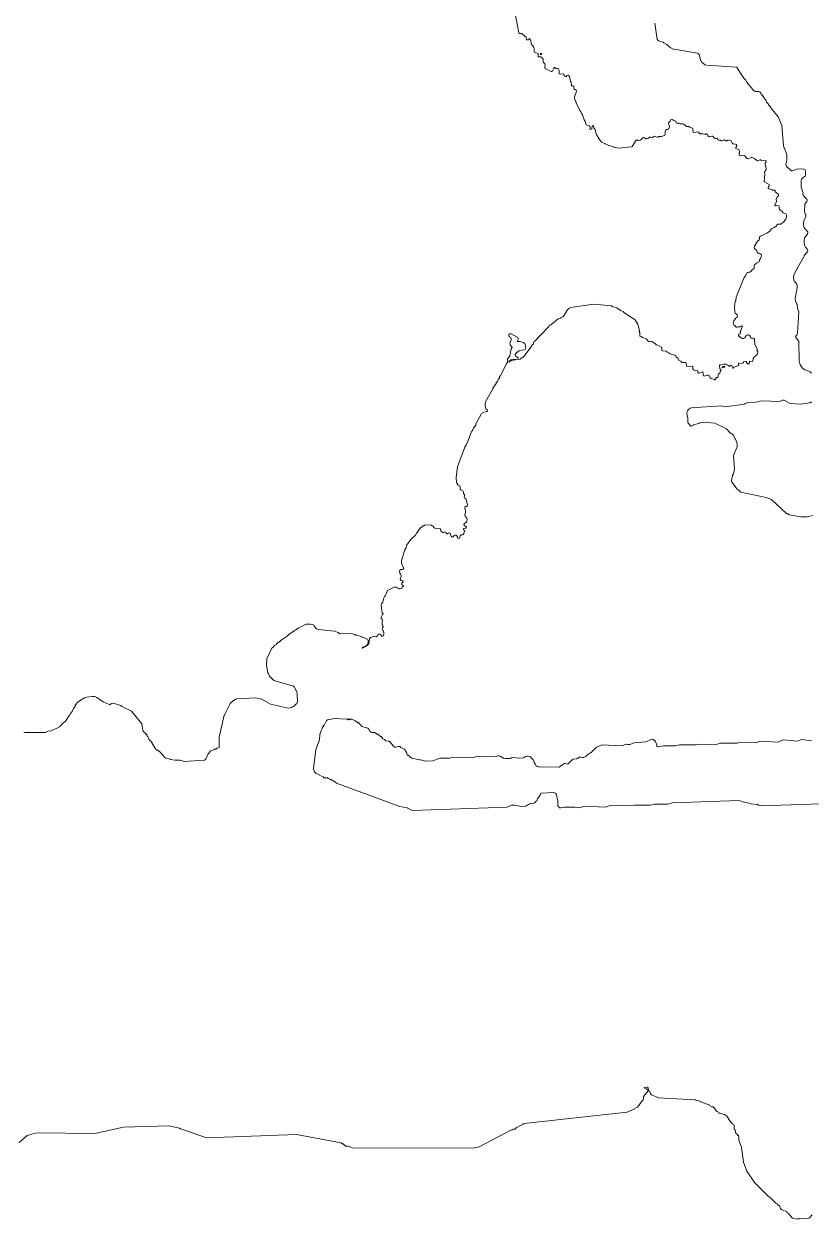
# Model space of a CAD drawing. Header units: inches. Extents: x -230 to 1081, y -574 to 1166.
# Drawn here: x 646.8 to 848.2, y -18.8 to 286.9 of the extents above; entities that cross this region are included whole.
import ezdxf

# ---------------------------------------------------------------- set-up
doc = ezdxf.new("R2010")
doc.units = ezdxf.units.IN
doc.header["$MEASUREMENT"] = 0
doc.layers.add('Layer 1', color=7, linetype='Continuous')

# ---------------------------------------------------------------- blocks, each defined once
blk = doc.blocks.new('block 2')
at = {"layer": 'Layer 1', "lineweight": 0}
for points in [[(645.58, 0.85), (647.7, 2.65), (650.03, 3.29), (664.96, 3.08), (672.27, 4.77), (683.91, 5.09), (686.67, 4.45), (686.68, 4.43), (686.7, 4.4), (686.72, 4.37), (686.77, 4.35), (686.98, 4.35), (693.55, 2.02), (716.52, 2.86), (727.96, 0.75), (728.17, 0.53), (728.28, 0.5), (728.49, 0.47), (728.59, 0.43), (729.12, -0.1), (729.76, -0.1), (730.92, -0.53), (761.95, -0.63), (762.16, -0.53), (763.32, -0.31), (771.58, 4.03), (771.63, 4.04), (771.75, 4.02), (771.79, 4.03), (771.82, 4.07), (771.87, 4.2), (771.9, 4.24), (772.04, 4.25), (772.37, 4.2), (772.54, 4.24), (772.62, 4.32), (772.76, 4.56), (772.85, 4.66), (774.55, 5.51), (774.76, 5.72), (801.12, 8.58), (802.92, 9.32), (802.95, 9.36), (803, 9.49), (803.03, 9.53), (803.77, 9.85), (804.95, 11.46), (805.18, 11.66), (805.25, 11.76), (805.33, 12), (805.32, 12.4), (805.36, 12.6), (806.52, 14), (806.73, 14.07), (806.95, 13.88), (806.99, 13.77), (807.01, 13.55), (807.05, 13.45), (807.32, 13.1), (807.56, 12.92), (808.8, 12.38), (808.82, 12.35), (808.83, 12.31), (808.85, 12.29), (809.08, 12.21), (818.59, 11.76), (818.75, 11.58), (818.8, 11.55), (819.55, 11.44), (819.57, 11.42), (819.58, 11.39), (819.6, 11.36), (820.23, 11.12), (820.39, 11.02), (822.09, 10.49), (822.24, 10.32), (822.83, 9.96), (822.94, 9.92), (823.16, 9.9), (823.25, 9.85), (824.1, 8.79), (824.52, 8.58), (824.55, 8.54), (824.6, 8.42), (824.63, 8.37), (824.7, 8.33), (826.06, 7.99), (826.32, 7.84), (826.58, 7.61), (826.69, 7.46), (826.85, 7.31), (827.38, 6.36), (828.05, 5.58), (828.49, 5.36), (828.55, 5.02), (828.55, 4.24), (828.76, 4.03), (828.82, 3.53), (828.86, 3.39), (828.98, 3.23), (829.39, 2.86), (829.4, 2.82), (829.39, 2.7), (829.39, 2.65), (829.43, 2.62), (829.56, 2.58), (829.61, 2.55), (829.69, 2.27), (829.71, 1.38), (830.41, -0.41), (830.89, -4.2), (831.8, -6.53), (833.74, -9.44), (837.3, -12.99), (837.55, -13.12), (837.61, -13.14), (837.62, -13.17), (837.63, -13.2), (839.17, -14.73), (839.5, -14.88), (839.77, -15.24), (839.85, -15.28), (840.02, -15.3), (840.09, -15.35), (840.13, -15.42), (840.19, -15.67), (840.4, -16.04), (840.66, -16.31), (840.97, -16.5), (841.87, -16.81), (842, -16.95), (842.1, -17.15), (842.13, -17.17), (842.31, -17.25), (843.37, -18.42), (843.43, -18.43), (843.45, -18.46), (843.45, -18.49), (843.48, -18.52), (843.72, -18.64), (844.48, -18.77), (844.85, -18.74), (844.89, -18.72), (844.96, -18.64), (844.96, -18.63), (845.06, -18.64), (845.21, -18.72), (845.28, -18.74), (847.29, -18.63), (847.55, -18.55), (847.76, -18.44), (848.03, -18.21), (848.06, -18.16), (848.1, -18.05), (848.13, -18), (848.49, -17.67)], [(858.27, 87.7), (835.53, 86.93), (834.79, 87.14), (834.58, 87.14), (834.54, 87.17), (834.48, 87.24), (834.48, 87.25), (832.83, 87.42), (831.95, 87.73), (831.41, 87.78), (829.71, 88.31), (812.77, 87.67), (811.5, 87.36), (808.11, 87.36), (807.05, 87.14), (802.92, 87.14), (801.86, 86.93), (796.78, 87.04), (795.62, 86.62), (790.22, 86.83), (788.95, 86.4), (787.78, 86.62), (785.03, 86.62), (784.15, 86.38), (783.88, 86.42), (783.55, 86.72), (783.41, 86.93), (783.38, 87.11), (783.45, 88.09), (782.98, 89.97), (782.91, 90.11), (782.35, 90.31), (779.15, 90.13), (779, 90.06), (778.89, 89.69), (778.25, 88.73), (778.04, 88.2), (778.01, 88.18), (777.83, 88.1), (777.46, 87.67), (777.3, 87.57), (776.24, 87.46), (776.03, 87.25), (775.78, 87.17), (775.23, 86.87), (775.08, 86.83), (774.14, 86.8), (772.38, 87.14), (771.58, 87.14), (770.42, 86.62), (746.17, 85.77), (744.95, 86.31), (744.93, 86.35), (744.92, 86.38), (744.9, 86.4), (742.99, 86.72), (726.79, 92.76), (726.27, 93.18), (726.19, 93.21), (726.03, 93.25), (725.95, 93.29), (725.89, 93.35), (725.8, 93.54), (725.74, 93.6), (725.64, 93.62), (725.31, 93.6), (724.99, 93.82), (724.75, 93.88), (724.68, 93.92), (724.49, 94.09), (724.36, 94.13), (723.72, 94.1), (723.51, 94.13), (723.44, 94.18), (723.46, 94.24), (723.51, 94.29), (723.51, 94.34), (722.56, 94.66), (722.53, 94.7), (722.48, 94.83), (722.45, 94.87), (721.61, 95.19), (721.18, 95.62), (720.98, 96.05), (720.92, 96.49), (721.5, 101.33), (722.45, 103.77), (722.56, 105.25), (723.3, 107.16), (723.34, 107.16), (723.48, 107.15), (723.51, 107.16), (723.51, 107.22), (723.42, 107.32), (723.41, 107.37), (723.62, 107.58), (724.22, 108.74), (724.46, 108.96), (724.69, 109.03), (725.52, 109.06), (726.27, 109.27), (729.44, 109.06), (729.51, 109.08), (729.6, 109.16), (729.65, 109.17), (729.67, 109.13), (729.73, 108.99), (729.76, 108.96), (729.84, 108.97), (729.97, 109.06), (730.07, 109.06), (730.29, 108.96), (730.37, 108.99), (730.45, 109.13), (730.5, 109.17), (730.56, 109.16), (731.58, 108.69), (732.19, 108.21), (732.23, 108.2), (732.36, 108.22), (732.41, 108.21), (733.25, 107.25), (733.49, 107.12), (734.57, 106.91), (734.81, 106.77), (735.05, 106.52), (735.41, 105.93), (735.58, 105.78), (735.82, 105.71), (736.36, 105.72), (736.64, 105.67), (736.96, 105.46), (736.99, 105.42), (737.03, 105.29), (737.07, 105.25), (737.14, 105.24), (737.31, 105.27), (737.38, 105.25), (738.02, 104.62), (738.06, 104.6), (738.18, 104.62), (738.23, 104.62), (738.36, 104.51), (738.65, 104.09), (739.08, 103.87), (739.19, 103.78), (739.32, 103.61), (739.39, 103.56), (740.05, 103.5), (740.24, 103.45), (740.53, 103.22), (741.3, 102.29), (741.72, 101.97), (742.07, 101.93), (742.69, 102.07), (742.99, 102.07), (743.21, 101.86), (743.95, 101.54), (744.18, 101.38), (744.79, 100.38), (744.85, 100.05), (744.9, 99.96), (744.97, 99.91), (745.14, 99.88), (745.22, 99.85), (745.28, 99.78), (745.37, 99.6), (745.43, 99.53), (746.08, 99.16), (748.05, 98.68), (748.29, 98.69), (749.67, 98.37), (751.46, 98.47), (753.26, 99.11), (755.7, 99.11), (756.55, 99.32), (761.63, 99.21), (762.79, 99.64), (767.35, 99.43), (768.09, 99.71), (768.3, 99.74), (768.69, 99.63), (769.54, 99.15), (769.99, 99), (771.16, 99), (771.27, 99.04), (771.58, 99.21), (771.83, 99.27), (773.59, 99.11), (774.65, 99.21), (774.82, 99.28), (775.18, 99.53), (775.54, 99.62), (775.82, 99.6), (776.24, 99.43), (776.29, 99.42), (776.4, 99.43), (776.45, 99.43), (776.48, 99.39), (776.53, 99.26), (776.56, 99.21), (777.09, 98.69), (777.3, 98.37), (777.34, 98.23), (777.37, 97.96), (777.41, 97.84), (777.72, 97.52), (777.88, 97.17), (777.94, 97.1), (778.03, 97.05), (778.36, 96.99), (778.38, 96.97), (778.42, 96.91), (778.46, 96.89), (783.76, 96.78), (784.97, 97.68), (785.13, 97.73), (785.38, 97.72), (785.8, 97.61), (785.98, 97.63), (786.05, 97.67), (787.04, 98.72), (787.36, 98.9), (788.21, 98.98), (788.42, 99.11), (788.46, 99.12), (788.58, 99.1), (788.63, 99.11), (788.95, 99.38), (789.05, 99.43), (789.74, 99.31), (790.01, 99.32), (790.54, 99.53), (790.84, 99.85), (791.98, 100.57), (793.31, 101.95), (794.66, 102.5), (799.75, 102.29), (800.91, 102.71), (801.33, 102.6), (801.85, 102.62), (802.92, 103.03), (805.89, 103.34), (807.34, 103.95), (807.79, 103.87), (808.15, 103.65), (808.38, 103.4), (808.64, 102.71), (808.74, 102.19), (808.85, 102.07), (809.09, 102.04), (810.44, 102.29), (813.41, 102.29), (814.57, 102.5), (818.8, 102.5), (819.86, 102.71), (823.89, 102.6), (825.05, 102.92), (829.29, 102.92), (830.24, 103.24), (834.05, 103.03), (835.22, 103.45), (839.77, 103.24), (840.15, 103.36), (840.74, 103.68), (841.04, 103.77), (844.75, 103.45), (845.8, 103.87), (848.27, 103.59)], [(848.56, 161.16), (847.18, 160.84), (845.59, 160.84), (842.63, 161.37), (842.31, 161.58), (842.2, 161.62), (841.99, 161.64), (841.89, 161.68), (838.24, 165.12), (837.97, 165.29), (837.91, 165.3), (837.89, 165.33), (837.88, 165.37), (837.86, 165.39), (837.12, 165.6), (836.7, 165.81), (830.24, 167.19), (829.66, 167.74), (829.3, 167.92), (827.92, 169.69), (827.8, 170.16), (828.12, 171.32), (828.12, 171.48), (828.12, 171.53), (828.33, 171.74), (828.37, 171.83), (828.63, 173.09), (828.33, 176.51), (829.29, 178.73), (829.29, 179.34), (829.19, 179.89), (828.86, 180.74), (828.83, 180.77), (828.69, 180.82), (828.65, 180.85), (828.33, 181.7), (827.38, 182.44), (826.53, 183.39), (823.57, 184.77), (821.58, 185.01), (819.76, 184.87), (819.72, 184.85), (819.65, 184.77), (818.17, 184.34), (818.15, 184.32), (818.14, 184.29), (818.12, 184.26), (817.64, 184.04), (817.53, 184.03), (817.46, 184.07), (816.76, 184.81), (816.69, 184.98), (816.69, 186.14), (816.52, 186.72), (816.44, 187.46), (816.5, 187.83), (816.65, 188.1), (817.23, 188.63), (817.56, 188.76), (825.26, 189.21), (826.32, 189), (831.19, 189.64), (831.41, 189.85), (832.03, 190.07), (834.16, 190.17), (835.43, 190.48), (840.19, 190.38), (840.92, 190.67), (841.15, 190.7), (841.29, 190.66), (842.84, 189.85), (845.49, 189.69), (847.89, 190.03), (848.13, 190.17), (848.17, 190.18), (848.35, 190.17)], [(848.29, 197.56), (848.14, 197.78), (847.97, 197.9), (847.71, 198), (847.39, 198.21), (846.6, 198.44), (845.91, 198.96), (845.37, 199.75), (845.12, 200.71), (845.06, 205.73), (844.85, 205.94), (844.84, 205.99), (844.86, 206.11), (844.85, 206.15), (844.82, 206.18), (844.68, 206.23), (844.64, 206.26), (844.32, 206.7), (844.26, 206.89), (844.32, 207.11), (844.53, 207.32), (844.7, 207.83), (845.06, 213.25), (844.75, 214.1), (844.64, 215.15), (844.43, 215.37), (844.17, 216.05), (844.14, 216.7), (844.66, 219.41), (844.64, 220.13), (844.46, 220.52), (843.96, 221.06), (843.79, 221.4), (843.72, 222.03), (843.79, 222.78), (844.96, 225), (845.06, 225.12), (846.37, 227.33), (846.4, 227.55), (846.44, 227.65), (847.28, 228.59), (847.39, 228.92), (847.29, 229.25), (846.75, 229.84), (846.55, 230.3), (846.46, 231.3), (846.55, 232.2), (846.76, 232.59), (847.31, 233.18), (847.39, 233.58), (847.33, 233.73), (846.42, 234.75), (846.33, 234.95), (846.26, 235.82), (846.33, 236.65), (846.39, 236.81), (846.8, 237.45), (846.84, 237.6), (846.85, 238.06), (846.79, 238.18), (846.65, 238.34), (846.56, 238.57), (846.53, 238.77), (846.61, 240.79), (846.76, 241.1), (847.08, 241.52), (847.17, 241.87), (847.07, 242.14), (846.28, 242.95), (846.21, 243.16), (846.18, 243.19), (846.15, 243.19), (846.12, 243.21), (846.1, 243.36), (846.14, 243.73), (846.12, 243.95), (846.04, 244.01), (846.02, 244.06), (845.65, 245.27), (845.62, 246.84), (845.8, 247.34), (846.26, 247.76), (846.56, 247.91), (846.65, 247.98), (846.74, 248.28), (846.74, 249.26), (846.65, 249.57), (846.3, 249.74), (845.72, 249.82), (844.43, 249.78), (843.42, 249.38), (843.16, 249.35), (842.11, 250.24), (841.9, 250.58), (841.78, 250.94), (841.79, 251.27), (841.99, 252.32), (841.96, 253.42), (841.78, 254.22), (841.44, 254.91), (841.41, 254.93), (841.38, 254.95), (841.36, 254.97), (841.15, 255.73), (840.72, 260.9), (839.77, 263.12), (837.86, 265.45), (837.83, 265.52), (837.79, 265.7), (837.76, 265.77), (837.33, 266.19), (837.3, 266.26), (837.27, 266.43), (837.23, 266.51), (836.8, 266.93), (836.7, 267.25), (835.81, 268.57), (835.69, 268.67), (835.11, 269.58), (834.75, 269.66), (834, 269.65), (833.73, 269.79), (833.7, 269.8), (833.57, 269.78), (833.52, 269.79), (831.72, 272.01), (831.51, 272.54), (831.03, 273.01), (829.61, 275.08), (829.59, 275.12), (829.61, 275.25), (829.61, 275.29), (829.56, 275.32), (829.44, 275.37), (829.39, 275.4), (829.36, 275.48), (829.33, 275.65), (829.29, 275.72), (829.08, 275.82), (821.45, 276.35), (821.03, 276.46), (820.2, 277.21), (820.08, 277.41), (820.06, 277.47), (820.03, 277.49), (820, 277.5), (819.97, 277.52), (819.54, 279.12), (819.37, 279.29), (819.12, 279.42), (813.05, 280.49), (812.92, 280.48), (812.88, 280.48), (812.13, 280.91), (811.29, 281.65), (810.55, 282.07), (810.39, 282.24), (810.33, 282.28), (809.17, 282.6), (808.85, 282.97), (808.22, 287.15)], [(772.11, 291.81), (773.4, 284.66), (773.49, 284.51), (773.64, 284.45), (774.11, 284.45), (774.33, 284.4), (774.97, 283.77), (775.29, 283.55), (775.35, 283.39), (775.39, 282.92), (775.43, 282.85), (775.47, 282.83), (775.53, 282.83), (775.61, 282.81), (775.83, 282.82), (776.13, 283.15), (776.35, 283.13), (776.53, 282.59), (776.59, 281.89), (776.66, 281.65), (776.73, 281.55), (776.98, 281.33), (777.3, 280.91), (777.36, 280.55), (777.33, 279.97), (777.41, 279.74), (777.47, 279.7), (778.36, 279.35), (778.39, 279.23), (778.35, 278.61), (778.47, 278.5), (779.1, 278.47), (779.52, 278.15), (779.63, 277.91), (779.67, 277.3), (779.74, 277.09), (780.09, 276.74), (780.16, 276.57), (780.09, 275.77), (780.16, 275.51), (780.17, 275.53), (781.7, 274.79), (781.96, 274.77), (782.07, 274.9), (782.38, 275.61), (782.53, 275.75), (782.63, 275.77), (782.72, 275.7), (782.81, 275.61), (782.98, 275.53), (783.38, 275.5), (783.55, 275.4), (783.65, 275.22), (783.76, 274.87), (783.74, 274.24), (783.76, 274.13), (783.97, 274.07), (784.82, 274.13), (784.98, 273.97), (785.1, 273.58), (785.35, 273.5), (785.56, 273.5), (785.63, 273.54), (785.63, 273.59), (785.63, 273.65), (785.66, 273.71), (786.11, 273.83), (786.37, 273.49), (786.67, 272.31), (786.83, 272.01), (786.94, 271.17), (786.99, 271.09), (787.06, 271.08), (787.14, 271.08), (787.25, 271.06), (787.48, 270.91), (787.51, 270.73), (787.5, 270.5), (787.57, 270.21), (787.65, 270.15), (787.89, 270.14), (787.99, 270.11), (788.15, 269.73), (787.68, 268.31), (787.71, 267.92), (787.97, 267.13), (788.1, 266.93), (788.11, 266.89), (788.1, 266.72), (789.03, 264.76), (789.37, 264.39), (789.48, 263.97), (789.69, 263.65), (790.11, 262.38), (790.36, 262.15), (790.43, 262.06), (790.57, 261.29), (790.64, 261.11), (790.82, 261), (791.4, 260.82), (791.59, 260.68), (791.65, 260.42), (791.59, 260.19), (791.59, 260.02), (791.81, 259.94), (792.1, 260.08), (792.2, 260.75), (792.44, 260.9), (792.52, 260.82), (792.65, 260.37), (792.97, 259.84), (793.29, 258.57), (793.61, 258.14), (793.71, 257.83), (793.92, 257.61), (794.56, 256.66), (795.41, 256.34), (795.41, 256.33), (795.4, 256.26), (795.41, 256.24), (795.44, 256.23), (795.62, 256.24), (796.25, 255.92), (797.73, 255.5), (797.76, 255.46), (797.81, 255.32), (797.84, 255.28), (797.92, 255.27), (798.08, 255.29), (798.9, 255.14), (802.29, 255.5), (802.42, 255.61), (803.49, 257.16), (803.66, 257.29), (803.72, 257.3), (803.75, 257.26), (803.76, 257.22), (803.77, 257.19), (804.14, 257.13), (804.49, 257.21), (804.77, 257.36), (804.93, 257.51), (804.97, 257.56), (805, 257.67), (805.12, 257.79), (805.25, 257.83), (805.56, 257.81), (805.95, 257.57), (806.21, 257.51), (806.42, 257.59), (806.86, 257.95), (807.05, 258.04), (807.16, 257.83), (807.4, 257.78), (807.59, 257.84), (808.06, 258.21), (808.3, 258.16), (808.58, 258.02), (808.96, 257.93), (809.05, 257.96), (809.28, 258.14), (809.91, 258.14), (810.63, 258.37), (810.76, 258.46), (810.89, 258.75), (810.89, 259.43), (810.97, 259.73), (811.1, 259.86), (811.24, 259.91), (811.5, 259.94), (811.75, 260.08), (811.84, 260.18), (811.92, 260.37), (811.96, 260.63), (811.82, 261.32), (811.73, 261.43), (811.7, 261.51), (811.71, 261.64), (812.13, 262.06), (812.17, 262.14), (812.2, 262.31), (812.24, 262.38), (812.56, 262.48), (812.65, 262.46), (812.88, 262.27), (813.51, 262.06), (813.6, 261.98), (813.72, 261.64), (813.85, 261.54), (814.36, 261.53), (814.41, 261.51), (814.43, 261.48), (814.44, 261.45), (814.46, 261.42), (814.73, 261.35), (815.3, 261.38), (815.63, 261.32), (816.37, 260.68), (816.49, 260.66), (816.9, 260.68), (817.02, 260.64), (817.15, 260.51), (817.22, 260.47), (817.93, 260.28), (817.99, 260.14), (817.96, 259.84), (818, 259.23), (818.33, 259.13), (819.33, 259.31), (819.44, 259.26), (819.48, 259.19), (819.5, 259.09), (819.55, 258.99), (819.66, 258.87), (819.78, 258.8), (819.91, 258.78), (820.08, 258.78), (820.14, 258.8), (820.29, 258.88), (820.53, 258.85), (820.91, 258.7), (821.13, 258.67), (821.22, 258.7), (821.32, 258.76), (821.43, 258.8), (821.56, 258.78), (821.65, 258.69), (821.77, 258.35), (821.96, 258.15), (822.19, 258.04), (822.3, 258.03), (822.39, 258.06), (822.51, 258.14), (822.8, 258.21), (822.96, 258.2), (823.51, 257.66), (823.68, 257.61), (823.81, 257.62), (824.12, 257.71), (824.21, 257.72), (824.25, 257.66), (824.31, 257.4), (824.44, 257.25), (824.58, 257.21), (824.95, 257.19), (825.01, 257.15), (825.16, 256.98), (825.48, 257.01), (825.78, 257.23), (826, 257.29), (826.02, 257.26), (826.29, 257.04), (826.44, 256.99), (826.53, 256.98), (826.63, 257), (826.85, 257.19), (827.09, 257.22), (827.48, 257.13), (827.72, 257.02), (827.79, 256.95), (828.1, 256.36), (828.2, 256.28), (828.86, 256.14), (829.05, 256.05), (829.18, 255.92), (829.21, 255.71), (828.97, 255.31), (828.97, 255.07), (829.39, 254.86), (829.66, 254.8), (829.73, 254.77), (829.82, 254.65), (829.91, 254.27), (829.84, 253.53), (829.92, 253.27), (830.22, 253.14), (831.09, 253.27), (831.37, 253.12), (831.72, 252.53), (832.12, 252.39), (832.86, 252.74), (833.1, 252.74), (833.27, 252.63), (833.84, 252.42), (834.28, 251.98), (834.48, 251.9), (834.67, 251.92), (835.22, 252.21), (835.3, 252.19), (835.35, 252.12), (835.38, 252.05), (835.43, 252), (835.84, 251.92), (836.48, 251.96), (836.7, 251.79), (836.74, 251.63), (836.67, 251.52), (836.56, 251.45), (836.49, 251.37), (836.44, 250.93), (836.7, 249.99), (836.69, 249.62), (836.57, 249.43), (836.41, 249.28), (836.28, 249.04), (836.27, 248.94), (836.36, 248.69), (836.38, 248.51), (836.17, 246.6), (836.27, 246.5), (837.47, 245.81), (837.55, 245.65), (837.53, 245.64), (837.46, 245.51), (837.42, 245.38), (837.39, 245.36), (837.36, 245.35), (837.33, 245.33), (837.24, 244.92), (837.37, 244.74), (838.08, 244.59), (838.14, 244.55), (838.27, 244.42), (838.39, 244.38), (838.81, 244.4), (838.92, 244.38), (838.98, 244.3), (839, 244.07), (839.03, 243.95), (839.1, 243.86), (839.26, 243.8), (839.82, 243.3), (839.88, 243.11), (839.86, 242.95), (839.78, 242.87), (839.67, 242.79), (839.56, 242.68), (839.42, 242.47), (839.32, 242.21), (839.29, 242.19), (839.26, 242.17), (839.24, 242.15), (839.24, 242.01), (839.34, 241.6), (839.35, 241.41), (839.33, 241.4), (838.92, 240.63), (838.93, 240.41), (839.24, 240.35), (839.45, 240.46), (839.95, 240.36), (840.01, 240.05), (840.01, 239.65), (840.3, 239.3), (840.74, 239.06), (840.83, 238.98), (840.9, 238.72), (840.93, 238.66), (841.09, 238.57), (841.46, 238.45), (841.71, 238.32), (841.81, 238.21), (841.89, 238.03), (841.93, 237.44), (841.74, 236.94), (841.15, 236.22), (840.62, 235.91), (840.46, 235.73), (840.41, 235.7), (839.84, 235.73), (839.66, 235.7), (839.09, 235.06), (838.92, 234.95), (838.83, 234.93), (838.6, 234.74), (838.08, 234.53), (837.98, 234.42), (837.76, 234), (837.06, 233.46), (835.32, 232.62), (835.15, 232.64), (835.11, 232.62), (834.9, 231.67), (834.83, 231.6), (834.48, 231.35), (833.69, 230.04), (833.63, 229.66), (833.69, 229.46), (833.92, 229.35), (834.28, 229), (834.32, 228.94), (834.43, 228.47), (834.48, 228.39), (834.61, 228.31), (834.92, 228.25), (835.11, 228.18), (835.43, 227.92), (835.5, 227.64), (835.22, 226.91), (835, 226.59), (834.93, 226.15), (834.9, 226.06), (834.77, 225.96), (834.26, 225.74), (833.73, 225.32), (833.66, 225.09), (833.66, 224.56), (833.63, 224.37), (833.55, 224.3), (833.26, 224.16), (833.1, 224.05), (832.76, 223.6), (832.68, 223.52), (832.5, 223.46), (832.24, 223.46), (832.08, 223.37), (831.9, 223.34), (831.83, 223.31), (831.74, 223.19), (831.62, 222.78), (831.58, 222.75), (831.45, 222.7), (831.41, 222.67), (831.39, 222.62), (831.41, 222.51), (831.41, 222.46), (831.13, 222.16), (831.07, 221.98), (831.04, 221.96), (831.01, 221.95), (830.98, 221.93), (829.01, 217.03), (828.97, 216.21), (828.93, 216.12), (828.76, 215.9), (828.59, 214.57), (828.65, 213.25), (828.79, 212.98), (829.15, 212.68), (829.29, 212.51), (829.39, 212.08), (829.35, 211.97), (829.12, 211.87), (828.97, 211.77), (828.86, 211.55), (828.65, 211.34), (828.44, 210.98), (828.33, 210.65), (828.3, 210.35), (828.33, 210.07), (828.4, 209.89), (828.46, 209.84), (828.53, 209.83), (828.65, 209.75), (829.06, 209.38), (829.18, 209.33), (829.28, 209.33), (829.5, 209.44), (830.03, 209.44), (830.35, 209.65), (830.51, 209.72), (830.59, 209.71), (830.66, 209.65), (830.68, 209.52), (830.6, 209.38), (830.45, 209.23), (830.35, 208.7), (830.25, 208.5), (830.07, 208.26), (830.03, 208.06), (830.04, 208), (830.07, 207.98), (830.11, 207.97), (830.13, 207.96), (830.13, 207.79), (830.03, 207.67), (829.82, 207.53), (829.63, 207.29), (829.67, 207.11), (830.42, 206.53), (830.58, 206.46), (830.88, 206.47), (831.28, 206.66), (831.68, 207.29), (832.04, 207.43), (832.1, 207.41), (832.16, 207.39), (832.5, 207.11), (832.68, 206.9), (832.78, 206.58), (833.04, 206.51), (833.29, 206.52), (833.52, 206.48), (833.73, 206.26), (833.84, 204.99), (834.37, 203.72), (834.38, 203.62), (834.36, 203.4), (834.37, 203.3), (834.55, 203.07), (834.58, 202.98), (834.56, 202.97), (834.37, 202.34), (834.17, 202.07), (833.42, 201.39), (833.34, 201.16), (833.29, 200.71), (833.21, 200.54), (833.04, 200.55), (832.56, 200.69), (832.46, 200.54), (832.42, 200.23), (832.31, 200.02), (832.15, 199.94), (831.93, 200.01), (831.72, 200.23), (831.69, 200.29), (831.65, 200.49), (831.62, 200.54), (831.53, 200.56), (831.02, 200.5), (830.81, 200.24), (830.56, 200.12), (830.32, 200.1), (829.86, 200.14), (829.71, 200.12), (829.61, 199.98), (829.63, 199.81), (829.71, 199.59), (828.44, 199.17), (828.4, 199.08), (828.38, 198.97), (828.33, 198.88), (828.23, 198.85), (828.14, 198.97), (827.91, 199.59), (827.56, 199.65), (827.29, 199.31), (826.94, 199.6), (826.53, 199.8), (826.51, 199.83), (826.5, 199.85), (826.48, 199.88), (826.43, 199.91), (825.84, 199.9), (824.95, 199.71), (824.73, 199.59), (824.84, 198.74), (824.97, 198.66), (825.07, 198.65), (825.13, 198.6), (825.16, 198.43), (825.13, 198.33), (824.95, 198.11), (824.94, 198.03), (824.95, 197.79), (824.87, 197.58), (824.75, 197.49), (824.62, 197.45), (824.52, 197.37), (824.43, 197.05), (824.45, 196.67), (824.31, 196.52), (824.21, 196.49), (823.97, 196.46), (823.89, 196.41), (823.72, 196.12), (823.69, 195.89), (823.65, 195.82), (823.46, 195.99), (823.26, 196.1), (822.62, 196.2), (822.39, 196.43), (822.14, 196.9), (821.88, 197.05), (821.44, 197.08), (820.93, 196.86), (820.71, 196.94), (820.63, 197.15), (820.56, 197.74), (820.5, 197.9), (820.39, 197.91), (819.54, 197.59), (819.44, 197.58), (819.42, 197.61), (819.26, 197.77), (819.23, 197.79), (819.25, 198.14), (819.23, 198.21), (819.08, 198.27), (818.59, 198.21), (818.21, 198.39), (818.17, 198.43), (817.96, 198.74), (817.98, 199.29), (817.96, 199.38), (817.81, 199.41), (817.22, 199.27), (816.37, 199.38), (816.29, 199.55), (816.27, 200.1), (816.16, 200.33), (816.06, 200.35), (815.3, 200.31), (815.21, 200.33), (814.89, 200.65), (814.36, 200.86), (814.27, 200.97), (814.15, 201.39), (814.09, 201.46), (813.83, 201.6), (813.79, 201.66), (813.72, 201.81), (813.56, 202.02), (813.36, 202.17), (812.06, 202.53), (811.8, 202.8), (811.39, 202.98), (811.24, 203.15), (811.18, 203.19), (810.22, 203.33), (810.02, 203.4), (809.99, 203.52), (810.05, 203.95), (810.02, 204.14), (808.86, 204.84), (808.67, 204.85), (808.54, 204.88), (808.51, 204.92), (808.43, 205.1), (807.48, 205.73), (807.3, 205.75), (806.85, 205.7), (806.63, 205.73), (805.99, 206.37), (805.04, 206.68), (804.72, 207), (804.7, 207.01), (804.62, 207), (804.4, 207.09), (804.35, 207.28), (804.41, 207.85), (804.36, 208.02), (804.22, 208.18), (804.19, 208.27), (804.21, 208.32), (804.25, 208.36), (804.28, 208.39), (804.3, 208.38), (803.88, 210.18), (803.83, 210.25), (803.66, 210.39), (803.65, 210.43), (803.67, 210.56), (803.66, 210.6), (803.35, 210.92), (803.13, 211.34), (803.02, 211.42), (802.78, 211.52), (802.66, 211.6), (802.5, 211.66), (800.28, 213.14), (800.25, 213.18), (800.2, 213.31), (800.17, 213.35), (799.64, 213.57), (798.48, 214.31), (797.31, 214.62), (797.1, 214.84), (792.54, 215.25), (786.73, 214.38), (786.19, 214.1), (785.9, 213.81), (784.88, 212.17), (784.71, 211.98), (784.18, 211.77), (784.16, 211.75), (784.15, 211.71), (784.13, 211.68), (783.47, 211.45), (781.64, 209.97), (781.31, 209.91), (781.22, 209.86), (781.19, 209.8), (781.11, 209.54), (777.3, 205.52), (777.09, 204.99), (777.05, 204.96), (776.92, 204.92), (776.88, 204.88), (776.84, 204.81), (776.8, 204.64), (776.77, 204.57), (774.83, 201.92), (774.33, 201.5), (774.02, 201.39), (773.86, 201.22), (773.81, 201.18), (772.67, 201.07), (772.35, 200.95), (772.24, 200.97), (772.15, 201.02), (772.11, 201.07), (773.13, 201.19), (773.2, 201.23), (773.28, 201.39), (773.28, 201.59), (773.14, 201.7), (772.85, 201.81), (772.58, 202.04), (772.47, 202.18), (772.43, 202.34), (772.48, 202.36), (772.96, 202.98), (773, 202.99), (773.12, 202.97), (773.17, 202.98), (773.22, 203.03), (773.3, 203.16), (773.44, 203.2), (773.46, 203.23), (773.46, 203.26), (773.49, 203.3), (773.71, 203.39), (774.9, 203.59), (775.06, 203.67), (775.18, 203.83), (775.23, 204.16), (775.17, 204.55), (774.97, 205.1), (774.65, 205.41), (773.81, 205.73), (772.99, 205.67), (773.06, 205.84), (773.19, 206.03), (773.26, 206.22), (773.26, 206.43), (773.17, 206.68), (771.48, 207.64), (771.15, 207.68), (770.94, 207.63), (770.84, 207.47), (770.84, 207.21), (770.93, 206.99), (771.07, 206.88), (771.24, 206.8), (771.37, 206.68), (771.48, 206.42), (771.45, 206.18), (771.19, 205.4), (771.17, 205.08), (771.23, 204.8), (771.37, 204.57), (771.54, 204.47), (771.63, 204.38), (771.69, 204.25), (771.48, 203.83), (771.16, 202.03), (770.74, 201.39), (770.52, 201.18), (770.52, 200.33), (770.48, 200.24), (770.21, 199.91), (768.72, 196.94), (768.55, 196.79), (768.51, 196.73), (768.5, 196.63), (768.53, 196.4), (768.51, 196.31), (768.45, 196.25), (768.26, 196.15), (768.19, 196.1), (768.12, 195.94), (768.03, 195.66), (767.67, 195.14), (767.65, 195.1), (767.67, 194.98), (767.67, 194.93), (766.82, 193.77), (766.81, 193.73), (766.82, 193.6), (766.82, 193.55), (764.91, 190.27), (764.8, 189.71), (764.81, 189.21), (765.02, 188.47), (765.08, 188.42), (765.27, 188.32), (765.33, 188.26), (765.46, 187.92), (765.27, 187.78), (764.49, 187.63), (763.89, 187.24), (763.78, 187.13), (762.48, 184.66), (762.42, 184.25), (762.37, 184.13), (761.84, 183.6), (761.75, 183.46), (761.63, 183.07), (761.47, 182.88), (761.39, 182.71), (761.36, 182.68), (761.33, 182.67), (761.31, 182.65), (760.2, 179.72), (760.09, 179.63), (760.04, 179.58), (759.94, 179.16), (759.62, 178.63), (758.03, 174.29), (757.71, 173.75), (757.39, 170.79), (757.5, 169.63), (757.59, 169.45), (757.71, 169.31), (757.72, 169.27), (757.7, 169.14), (757.71, 169.1), (757.9, 168.95), (758.29, 168.81), (758.45, 168.67), (758.46, 168.56), (758.41, 168.17), (758.45, 167.93), (758.59, 167.78), (759.19, 167.4), (759.27, 167.25), (759.3, 166.77), (759.48, 166.61), (759.51, 166.56), (759.53, 166.32), (759.49, 165.89), (759.51, 165.71), (759.57, 165.64), (759.83, 165.5), (759.96, 165.34), (760.27, 163.9), (760.25, 163.7), (760.09, 163.52), (759.73, 163.46), (759.62, 163.27), (759.63, 163.06), (759.8, 162.5), (759.83, 162.11), (759.79, 161.91), (759.62, 161.47), (759.61, 161.16), (759.67, 160.99), (760.1, 160.5), (760.19, 160.29), (760.21, 160.07), (760.15, 159.78), (759.97, 159.47), (759.49, 159.04), (759.41, 158.83), (759.55, 158.62), (759.83, 158.42), (760.03, 158.21), (759.94, 157.98), (759.78, 157.91), (759.41, 157.85), (759.3, 157.77), (759.28, 157.59), (759.37, 157.43), (759.62, 157.24), (759.4, 156.67), (759.41, 156.54), (759.41, 156.5), (759.19, 156.29), (759.05, 156.25), (758.71, 156.25), (758.56, 156.18), (758.41, 155.95), (758.23, 155.43), (758.03, 155.33), (757.86, 155.39), (757.77, 155.53), (757.71, 155.76), (757.48, 156.12), (757.39, 156.18), (757.13, 156.17), (756.92, 156.04), (756.65, 155.76), (756.44, 155.68), (756.26, 155.76), (756.12, 155.91), (756.02, 156.07), (755.91, 156.56), (755.81, 156.71), (755.58, 156.76), (755.37, 156.67), (755.2, 156.54), (755.06, 156.5), (755.04, 156.53), (754.85, 156.71), (754.8, 156.8), (754.79, 156.85), (754.76, 156.89), (754.64, 156.92), (754.44, 156.91), (754.04, 156.8), (753.9, 156.81), (753.48, 157.24), (753.41, 157.44), (753.37, 157.76), (753.26, 157.87), (751.96, 157.99), (751.68, 158.08), (751.64, 158.15), (751.61, 158.34), (751.57, 158.4), (751.5, 158.45), (751.25, 158.51), (751.1, 158.68), (751.04, 158.72), (750.28, 158.81), (749.35, 158.72), (749.14, 158.51), (749.1, 158.5), (748.97, 158.51), (748.92, 158.51), (748.59, 158.23), (748.5, 158.19), (748.44, 158.18), (748.42, 158.15), (748.42, 158.11), (748.39, 158.08), (748.08, 157.88), (747.39, 156.86), (747.23, 156.71), (747.02, 156.18), (745.77, 155.06), (744.85, 153.78), (744.78, 153.58), (744.74, 153.56), (744.71, 153.55), (744.69, 153.53), (744.58, 152.9), (744.37, 152.68), (744.36, 152.61), (744.38, 152.44), (744.37, 152.37), (744.16, 152.16), (743.43, 149.67), (743.42, 148.98), (744.05, 147.6), (743.89, 147.46), (743.66, 147.41), (743.21, 147.39), (742.98, 147.24), (742.91, 146.97), (742.99, 146.44), (743.13, 146.22), (743.28, 146.05), (743.37, 145.87), (743.31, 145.59), (743.21, 145.38), (743.11, 144.94), (743.13, 144.78), (743.21, 144.64), (743.27, 144.59), (743.44, 144.56), (743.52, 144.53), (743.8, 144.35), (743.87, 144.26), (743.63, 144), (743.53, 143.84), (743.51, 143.73), (743.52, 143.58), (743.64, 143.36), (743.94, 143.23), (743.95, 143.05), (743.9, 143.01), (743.7, 142.97), (743.63, 142.94), (743.6, 142.88), (743.56, 142.68), (743.52, 142.63), (743.22, 142.49), (742.89, 142.41), (742.64, 142.45), (742.52, 142.53), (742.46, 142.63), (742.36, 142.73), (742.13, 142.84), (741.93, 142.89), (741.73, 142.88), (741.51, 142.84), (739.82, 141.99), (739.33, 140.75), (739.26, 140.66), (739.08, 140.51), (738.9, 140.17), (738.76, 139.34), (738.65, 139.03), (738.49, 138.88), (738.3, 138.57), (738.23, 138.29), (738.44, 136.17), (738.53, 136.12), (738.64, 136.1), (738.73, 136.06), (738.76, 135.96), (738.55, 135.85), (738.25, 135.16), (738.23, 135), (738.25, 134.87), (738.3, 134.8), (738.38, 134.75), (738.44, 134.69), (738.53, 134.47), (738.53, 134.29), (738.44, 133.94), (738.44, 133.41), (738.51, 133.19), (738.72, 132.82), (738.76, 132.67), (738.73, 132.59), (738.67, 132.54), (738.59, 132.51), (738.55, 132.46), (738.51, 132.25), (738.55, 132.05), (738.61, 131.9), (738.65, 131.83), (738.71, 131.77), (738.72, 131.74), (738.73, 131.69), (738.91, 131.22), (738.94, 130.84), (738.82, 130.53), (738.55, 130.34), (738.31, 130.33), (738.21, 130.42), (738.18, 130.55), (738.12, 130.66), (737.87, 130.83), (737.74, 130.87), (737.59, 130.87), (737.44, 130.81), (737.37, 130.7), (737.28, 130.45), (737.06, 130.21), (736.9, 130.15), (736.54, 130.24), (736.31, 130.25), (735.46, 129.99), (735.37, 129.92), (735.26, 129.64), (735.05, 128.44), (734.9, 128.23), (734.41, 127.79), (734.21, 127.7), (734.15, 127.68), (734.13, 127.66), (734.12, 127.62), (734.1, 127.59), (733.43, 127.29), (733.36, 127.38), (733.41, 127.5), (733.49, 127.54), (733.78, 127.59), (734.45, 127.95), (734.69, 128.21), (734.84, 128.54), (734.88, 128.76), (734.89, 129.23), (734.84, 129.39), (734.71, 129.52), (733.25, 130.13), (733.24, 130.15), (733.22, 130.18), (733.2, 130.21), (733.15, 130.24), (731.88, 130.56), (731.71, 130.55), (731.67, 130.56), (731.51, 130.73), (731.45, 130.77), (730.58, 131.01), (727.63, 130.93), (727.55, 130.97), (727.23, 131.25), (726.3, 131.61), (722.13, 132.01), (721.67, 132.2), (721.5, 132.36), (721.12, 132.94), (720.97, 133.1), (720.61, 133.3), (720.12, 133.42), (719.07, 133.41), (716.95, 132.36), (716.31, 131.83), (716, 131.72), (714.62, 130.77), (714.19, 130.34), (712.61, 129.29), (712.18, 128.86), (712.11, 128.83), (711.95, 128.79), (711.87, 128.76), (711.81, 128.69), (711.71, 128.51), (711.65, 128.44), (711.61, 128.43), (711.48, 128.45), (711.44, 128.44), (711.43, 128.4), (711.45, 128.27), (711.44, 128.23), (710.91, 127.91), (710.7, 127.71), (710.59, 127.49), (710.56, 127.46), (710.42, 127.41), (710.38, 127.38), (709.96, 126.74), (709.01, 124.52), (708.93, 122.91), (709.22, 120.92), (709.43, 120.71), (709.64, 120.07), (710.71, 119.08), (710.97, 119), (710.99, 118.97), (711, 118.94), (711.02, 118.91), (715.57, 117.64), (715.78, 117.53), (715.97, 117.35), (716.34, 116.74), (716.43, 116.42), (716.47, 116.4), (716.5, 116.39), (716.52, 116.37), (716.71, 115.69), (716.82, 113.52), (716.63, 113.09), (716.31, 112.87), (716, 112.45), (715.89, 112.34), (715.36, 112.13), (715.31, 112.08), (715.28, 112.07), (714.48, 111.9), (709.91, 112.96), (707.68, 114.24), (706.09, 114.53), (701.23, 114.31), (700.96, 114.14), (700.92, 114.13), (700.79, 114.15), (700.75, 114.14), (699.75, 113.29), (699.69, 113.19), (699.67, 113.13), (699.65, 113.12), (699.61, 113.11), (699.58, 113.09), (698.29, 110.54), (698.19, 110.17), (698.16, 110.15), (698.13, 110.14), (698.1, 110.12), (697.04, 105.57), (697.04, 105.46), (697.03, 105.4), (697, 105.38), (696.96, 105.38), (696.94, 105.36), (696.78, 104.58), (696.74, 101.89), (696.59, 101.79), (696.2, 101.65), (696.04, 101.48), (695.98, 101.44), (695.94, 101.43), (695.77, 101.44), (695.69, 101.42), (695.56, 101.33), (694.61, 101.01), (694.46, 100.9), (694.18, 100.49), (693.97, 100.27), (693.35, 98.86), (693.02, 98.58), (687.83, 98.26), (686.77, 98.58), (685.4, 98.58), (684.34, 98.79), (684.29, 98.81), (684.23, 98.9), (682.96, 99.21), (681.79, 100.59), (681.48, 100.8), (681.16, 101.12), (681.06, 101.16), (680.84, 101.19), (680.74, 101.23), (680.63, 101.33), (680.42, 101.65), (680.41, 101.71), (680.38, 101.73), (680.34, 101.73), (680.31, 101.76), (679.57, 103.03), (679.56, 103.07), (679.58, 103.19), (679.57, 103.24), (678.83, 103.98), (678.51, 104.62), (678.3, 104.83), (678.27, 104.93), (678.24, 105.16), (678.2, 105.25), (678.16, 105.26), (678.03, 105.24), (677.98, 105.25), (677.97, 105.29), (677.99, 105.42), (677.98, 105.46), (677.74, 105.62), (677.32, 106.04), (677.24, 106.2), (677.03, 107.9), (674.38, 111.18), (671.84, 112.34), (671.63, 112.56), (670.04, 113.14), (669.62, 113.19), (669.2, 113.09), (669.07, 112.99), (668.91, 112.8), (668.77, 112.77), (668.78, 112.79), (668.67, 112.87), (667.08, 113.51), (665.52, 114.66), (664.96, 114.89), (664.31, 114.93), (662.89, 114.74), (662.49, 114.56), (662.36, 114.57), (662.31, 114.57), (661.2, 113.88), (661.1, 113.77), (660.73, 113.5), (659.98, 112.66), (659.95, 112.55), (659.92, 112.34), (659.88, 112.24), (659.55, 111.84), (659.14, 111.07), (658.71, 110.54), (658.61, 110.23), (658.05, 109.51), (657.85, 109.09), (657.53, 108.7), (656.6, 107.9), (656.56, 107.83), (656.53, 107.65), (656.49, 107.58), (656.37, 107.48), (655.96, 107.26), (655.93, 107.22), (655.89, 107.09), (655.85, 107.05), (653.84, 106.1), (653, 105.99), (652.55, 105.73), (652.36, 105.67), (647.07, 105.67), (646.81, 105.81)], [(779.19, 279.37), (779.1, 279.32), (778.91, 279.13), (779.05, 279.04), (779.27, 279.08), (779.31, 279.32), (779.26, 279.37), (779.19, 279.37)], [(779.27, 279.08), (779.05, 279.04), (778.91, 279.13), (779.1, 279.32), (779.19, 279.37), (779.26, 279.37), (779.31, 279.32), (779.27, 279.08)], [(770.97, 200.48), (771.07, 200.53), (771.2, 200.64), (771.37, 200.75), (771.88, 200.95), (772.01, 201.07), (771.97, 201.07), (771.8, 200.98), (771.79, 200.97), (771.37, 200.97), (771.16, 200.75), (770.95, 200.68), (770.84, 200.62), (770.84, 200.54), (770.97, 200.48)], [(770.95, 200.68), (771.16, 200.75), (771.37, 200.97), (771.79, 200.97), (771.8, 200.98), (771.97, 201.07), (772.01, 201.07), (771.88, 200.95), (771.37, 200.75), (771.2, 200.64), (771.07, 200.53), (770.97, 200.48), (770.84, 200.54), (770.84, 200.62), (770.95, 200.68)], [(825.58, 199.27), (825.63, 199.26), (825.73, 199.17), (825.79, 199.17), (825.82, 199.21), (825.88, 199.34), (825.9, 199.38), (826.11, 199.27), (826.1, 199.17), (826, 199.13), (825.9, 199.14), (825.9, 199.17), (825.65, 199.01), (825.55, 198.98), (825.48, 199.06), (825.58, 199.27)], [(825.65, 199.01), (825.9, 199.17), (825.9, 199.14), (826, 199.13), (826.1, 199.17), (826.11, 199.27), (825.9, 199.38), (825.88, 199.34), (825.82, 199.21), (825.79, 199.17), (825.73, 199.17), (825.63, 199.26), (825.58, 199.27), (825.48, 199.06), (825.55, 198.98), (825.65, 199.01)], [(805.49, 14.9), (805.53, 14.89), (805.56, 14.85), (805.57, 14.83), (806.25, 14.97), (806.42, 14.93), (806.63, 14.34), (806.63, 14.19), (806.49, 14.17), (806.34, 14.27), (806.1, 14.51), (805.66, 14.71), (805.57, 14.83), (805.46, 14.83), (805.49, 14.9)], [(805.56, 14.85), (805.53, 14.89), (805.49, 14.9), (805.46, 14.83), (805.57, 14.83), (805.56, 14.85)], [(806.1, 14.51), (806.34, 14.27), (806.49, 14.17), (806.63, 14.19), (806.63, 14.34), (806.42, 14.93), (806.25, 14.97), (805.57, 14.83), (805.66, 14.71), (806.1, 14.51)]]:
    blk.add_lwpolyline(points, dxfattribs=at)

msp = doc.modelspace()

# ---------------------------------------------------------------- block references
at = {"layer": 'Layer 1'}
msp.add_blockref('block 2', (0, 0), dxfattribs=at)

doc.saveas('drawing.dxf')
